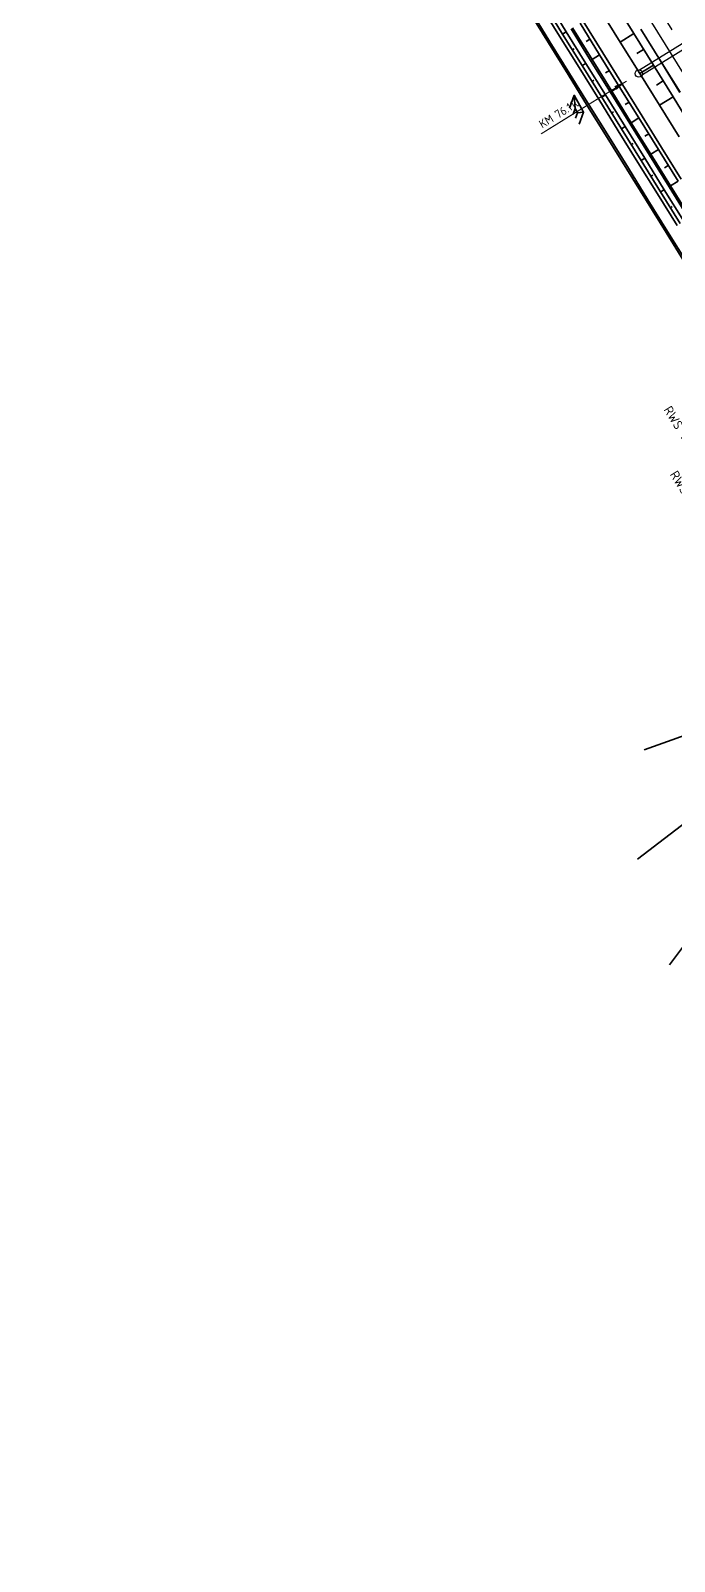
# Model space of a CAD drawing. Header units: metres. Extents: x 134219 to 139080, y 438661 to 444352.
# Drawn here: x 136102.7 to 136275.9, y 441377.7 to 441789.4 of the extents above; entities that cross this region are included whole.
import ezdxf
from ezdxf.enums import TextEntityAlignment as Align

# ---------------------------------------------------------------- set-up
doc = ezdxf.new("R2010")
doc.units = ezdxf.units.M
doc.linetypes.add('13strp', pattern=[4, 1, -3])
doc.linetypes.add('39strp', pattern=[12, 3, -9])
for name, color, linetype, lineweight in [('N-WE-AM-AANPIJLING-G', 7, 'Continuous', 18), ('N-WE-KL-ET_LS_OV_ARMATUUR-T18', 1, 'Continuous', 25), ('N-WE-KL-ET_LS_OV_KABEL-T25', 7, 'Continuous', 25), ('N-WE-VW-BEWEGWIJZERING_DRAAGCONSTRUCTIE_PORTAAL-S', 7, 'Continuous', 25), ('N-WE-VW-BEWEGWIJZERING_DRAAGCONSTRUCTIE_PORTAAL_POER-S', 7, 'Continuous', 25), ('Utd-ondergr-nw', 8, '13strp', 35)]:
    doc.layers.add(name, color=color, linetype=linetype, lineweight=lineweight)
doc.layers.add('N-WE-KL-ET_LS_OV_ARMATUUR-T25', color=2, linetype='Continuous')
doc.layers.add('Utd-weg-nw', color=8, linetype='Continuous')
doc.styles.add('ISO18', font='NLCS-ISO.ttf')
doc.styles.add('ISO25', font='NLCS-ISO.ttf')
doc.styles.add('NLCS_25', font='NLCS-ISO.ttf', dxfattribs={"height": 2.5})
doc.dimstyles.new('UTD', dxfattribs={"dimtxt": 1.8, "dimasz": 1.8, "dimexe": 0, "dimexo": 0, "dimgap": 0.5, "dimtad": 1, "dimdec": 1, "dimzin": 1, "dimdsep": 46, "dimtxsty": 'ISO18', "dimcen": 2.5, "dimclrd": 256, "dimclre": 256, "dimclrt": 1, "dimadec": 0, "dimazin": 0, "dimtfac": 1, "dimtdec": 1, "dimtmove": 0, "dimatfit": 3, "dimfxl": 0, "dimlwd": -1, "dimlwe": -1, "dimarcsym": 0})

# ---------------------------------------------------------------- blocks, each defined once
blk = doc.blocks.new('SVW-BEWEGWIJZERING_DRAAGCONSTRUCTIE_PORTAAL_SIGNALERING (A2 76.110 HRR)')
for points in [[(0.17, 0.99), (24.79, 16.15)], [(0.96, -0.29), (25.57, 14.87)]]:
    blk.add_lwpolyline(points)
blk = doc.blocks.new('SVW-BEWEGWIJZERING_DRAAGCONSTRUCTIE_PORTAAL_POER-SO')
blk.add_circle((0, 0), 1)
at = {"layer": 'N-WE-KL-ET_LS_OV_ARMATUUR-T18', "style": 'ISO18', "flags": 1}
for tag, p in [('OMSCHRIJVING_LEGENDA', (0, 28.56)), ('CONSTRUCTIENUMMER', (0, 24.77)), ('LOCATIE', (0, 20.99)), ('TYPE_POER', (0, 17.21)), ('POSITIE_POER', (0, 13.42)), ('OVERIGE_OPMERKING(EN)_1', (0, 9.64)), ('OVERIGE_OPMERKING(EN)_2', (0, 5.85))]:
    blk.add_attdef(tag, p, '', height=1.8, dxfattribs=at)
blk = doc.blocks.new('SVW-BEWEGWIJZERING_DRAAGCONSTRUCTIE_PORTAAL-SO')
blk.add_circle((0, 0), 1)
at = {"layer": 'N-WE-KL-ET_LS_OV_ARMATUUR-T18', "style": 'ISO18', "flags": 1}
for tag, p in [('OMSCHRIJVING_LEGENDA', (9, -7.43)), ('CONSTRUCTIENUMMER', (9, -11.22)), ('LOCATIE', (9, -15)), ('LENGTE_PORTAAL', (9, -18.78)), ('TYPE_PORTAAL', (9, -22.57)), ('BPS-CODERING', (9, -26.35)), ('OVERIGE_OPMERKING(EN)_1', (9, -30.14)), ('OVERIGE_OPMERKING(EN)_2', (9, -33.92))]:
    blk.add_attdef(tag, p, '', height=1.8, dxfattribs=at)
blk = doc.blocks.new('SAL-AM_KILOMETRERING-SO')
blk.add_lwpolyline([(-37, 0), (-28, 0), (-10, 0)])
at = {"style": 'ISO25'}
blk.add_text('KM', height=2.25, dxfattribs=at).set_placement((-36, 1))
blk.add_attdef('KM', (-31, 1), '', height=2.25, dxfattribs=at)

msp = doc.modelspace()

# ---------------------------------------------------------------- linework, layer by layer
at = {"layer": 'Utd-ondergr-nw', "linetype": 'Continuous'}
for p, q in [((136323.8, 441616.25, 5.75), (136267.77, 441595.93, -2)), ((136324.68, 441611.37, 5.75), (136265.93, 441566.6, -1.6)), ((136326.71, 441607.94, 5.75), (136274.56, 441538.14, -2))]:
    msp.add_line(p, q, dxfattribs=at)
at = {"layer": 'Utd-ondergr-nw', "linetype": 'Continuous', "flags": 128}
for points in [[(136239.67, 441796.47), (136244.95, 441787.97), (136250.22, 441779.48), (136255.5, 441770.98), (136260.77, 441762.49), (136266.05, 441753.99), (136271.32, 441745.5), (136276.59, 441737)], [(136240.52, 441797), (136245.79, 441788.5), (136251.07, 441780.01), (136256.34, 441771.51), (136261.62, 441763.01), (136266.89, 441754.52), (136272.17, 441746.02), (136277.44, 441737.53)], [(136241.51, 441797.61), (136246.79, 441789.12), (136252.06, 441780.62), (136257.34, 441772.13), (136262.61, 441763.63), (136267.89, 441755.14), (136273.16, 441746.64), (136278.44, 441738.14)], [(136259.69, 441797.13), (136264.96, 441788.63), (136270.24, 441780.13), (136275.51, 441771.64), (136280.78, 441763.14)], [(136236.7, 441794.62), (136241.97, 441786.13), (136247.25, 441777.63), (136252.52, 441769.14), (136257.8, 441760.64), (136263.07, 441752.15), (136268.35, 441743.65), (136273.62, 441735.15), (136278.9, 441726.66)], [(136237.12, 441794.89), (136242.4, 441786.39), (136247.67, 441777.9), (136252.95, 441769.4), (136258.22, 441760.9), (136263.5, 441752.41), (136268.77, 441743.91), (136274.05, 441735.42), (136279.32, 441726.92)], [(136250.48, 441791.41), (136255.76, 441782.92), (136261.03, 441774.42), (136266.31, 441765.93), (136271.58, 441757.43), (136276.86, 441748.93)], [(136251.33, 441791.94), (136256.61, 441783.44), (136261.88, 441774.95), (136267.16, 441766.45), (136272.43, 441757.96), (136277.71, 441749.46)], [(136256.03, 441794.86), (136261.31, 441786.36), (136266.58, 441777.87), (136271.86, 441769.37), (136277.13, 441760.88)], [(136246.79, 441789.12), (136245.79, 441788.5)], [(136248.06, 441789.91), (136253.34, 441781.41), (136258.61, 441772.92), (136263.89, 441764.42), (136269.16, 441755.93), (136274.44, 441747.43), (136279.71, 441738.94)], [(136248.45, 441790.15), (136253.72, 441781.65), (136259, 441773.16), (136264.27, 441764.66), (136269.55, 441756.16), (136274.82, 441747.67), (136280.1, 441739.17)], [(136252.1, 441786.53), (136253.12, 441787.17)], [(136261.31, 441786.36), (136264.96, 441788.63)], [(136266.81, 441789.78), (136272.09, 441781.28), (136277.36, 441772.79)], [(136266.87, 441789.82), (136272.15, 441781.32), (136277.42, 441772.83)], [(136248.93, 441784.56), (136248.43, 441784.25)], [(136250.89, 441785.78), (136251.08, 441785.9)], [(136253.72, 441781.65), (136255.76, 441782.92)], [(136265.77, 441783.25), (136267.6, 441784.38)], [(136252.06, 441780.62), (136251.07, 441780.01)], [(136253.34, 441781.41), (136253.72, 441781.65)], [(136266.58, 441777.87), (136270.24, 441780.13)], [(136254.2, 441776.07), (136253.71, 441775.76)], [(136256.17, 441777.28), (136256.36, 441777.4)], [(136257.38, 441778.04), (136258.4, 441778.67)], [(136271.05, 441774.75), (136272.87, 441775.89)], [(136257.34, 441772.13), (136256.34, 441771.51)], [(136258.61, 441772.92), (136259, 441773.16)], [(136259, 441773.16), (136261.03, 441774.42)], [(136271.86, 441769.37), (136275.51, 441771.64)], [(136259.48, 441767.57), (136258.98, 441767.26)], [(136261.44, 441768.79), (136261.63, 441768.91)], [(136262.65, 441769.54), (136263.67, 441770.17)], [(136262.61, 441763.63), (136261.62, 441763.01)], [(136263.89, 441764.42), (136264.27, 441764.66)], [(136264.27, 441764.66), (136266.31, 441765.93)], [(136264.75, 441759.08), (136264.26, 441758.77)], [(136266.72, 441760.29), (136266.91, 441760.41)], [(136267.93, 441761.05), (136268.95, 441761.68)], [(136267.89, 441755.14), (136266.89, 441754.52)], [(136269.16, 441755.93), (136269.55, 441756.16)], [(136269.55, 441756.16), (136271.58, 441757.43)], [(136270.03, 441750.58), (136269.53, 441750.27)], [(136271.99, 441751.8), (136272.18, 441751.92)], [(136273.2, 441752.55), (136274.22, 441753.18)], [(136273.16, 441746.64), (136272.17, 441746.02)], [(136274.44, 441747.43), (136274.82, 441747.67)], [(136274.82, 441747.67), (136276.86, 441748.93)], [(136275.3, 441742.08), (136274.81, 441741.78)]]:
    msp.add_lwpolyline(points, dxfattribs=at)
at = {"layer": 'Utd-ondergr-nw', "linetype": 'Continuous'}
for points in [[(136247.63, 441768.55), (136248.93, 441772.02), (136251.44, 441767.45), (136250.22, 441764.25)], [(136249.19, 441768.51), (136248.93, 441772.02)], [(136248.6, 441766.94), (136249.19, 441768.51), (136249.83, 441767.34), (136249.26, 441765.85)], [(136249.83, 441767.34), (136251.44, 441767.45)]]:
    msp.add_lwpolyline(points, dxfattribs=at)
at = {"layer": 'Utd-weg-nw', "linetype": '39strp', "flags": 128}
msp.add_lwpolyline([(136102.65, 442067.48), (136103.98, 442065.34), (136109.25, 442056.85), (136114.53, 442048.35), (136119.8, 442039.86), (136125.08, 442031.36), (136130.35, 442022.86), (136135.63, 442014.37), (136140.9, 442005.87), (136146.18, 441997.38), (136151.45, 441988.88), (136156.73, 441980.39), (136162, 441971.89), (136167.28, 441963.39), (136172.55, 441954.9), (136177.83, 441946.4), (136183.1, 441937.91), (136188.38, 441929.41), (136193.65, 441920.92), (136198.93, 441912.42), (136204.2, 441903.93), (136209.48, 441895.43), (136214.75, 441886.93), (136220.03, 441878.44), (136225.3, 441869.94), (136230.58, 441861.45), (136235.85, 441852.95), (136241.13, 441844.46), (136246.4, 441835.96), (136251.68, 441827.47), (136256.95, 441818.97), (136262.23, 441810.47), (136267.5, 441801.98), (136272.78, 441793.48), (136278.05, 441784.99), (136283.33, 441776.49), (136288.6, 441768), (136293.88, 441759.5), (136299.15, 441751.01), (136304.43, 441742.51), (136309.7, 441734.01), (136314.98, 441725.52), (136320.25, 441717.02), (136325.53, 441708.53), (136330.8, 441700.03), (136336.08, 441691.54), (136341.35, 441683.04), (136346.63, 441674.54), (136351.9, 441666.05), (136357.18, 441657.55), (136362.45, 441649.06), (136367.72, 441640.56), (136373, 441632.07), (136378.27, 441623.57), (136383.55, 441615.08), (136388.82, 441606.58), (136394.1, 441598.08), (136399.37, 441589.59), (136404.65, 441581.09), (136409.92, 441572.6), (136415.2, 441564.1), (136420.47, 441555.61), (136425.75, 441547.11), (136431.02, 441538.62), (136436.3, 441530.12), (136441.57, 441521.62), (136446.85, 441513.13), (136452.12, 441504.63), (136457.4, 441496.14), (136462.67, 441487.64), (136467.95, 441479.15), (136473.22, 441470.65), (136478.5, 441462.16), (136483.77, 441453.66), (136489.05, 441445.16), (136494.32, 441436.67), (136499.6, 441428.17), (136504.87, 441419.68), (136510.15, 441411.18), (136515.42, 441402.69), (136520.7, 441394.19), (136525.97, 441385.69), (136531.25, 441377.2), (136536.52, 441368.7), (136541.8, 441360.21), (136547.07, 441351.71), (136552.35, 441343.22), (136557.62, 441334.72), (136562.9, 441326.23), (136568.17, 441317.73), (136573.45, 441309.23), (136578.72, 441300.74), (136584, 441292.24), (136589.27, 441283.75), (136594.55, 441275.25), (136599.82, 441266.76), (136605.1, 441258.26), (136610.37, 441249.77), (136615.65, 441241.27), (136620.92, 441232.77), (136626.2, 441224.28), (136631.47, 441215.78), (136636.75, 441207.29), (136642.02, 441198.79), (136647.3, 441190.3), (136652.57, 441181.8), (136657.85, 441173.3), (136663.12, 441164.81), (136668.4, 441156.31), (136673.67, 441147.82), (136678.95, 441139.32), (136684.22, 441130.83), (136689.5, 441122.33), (136694.77, 441113.84), (136700.05, 441105.34), (136705.32, 441096.84), (136710.6, 441088.35), (136715.87, 441079.85), (136720.32, 441072.69), (136721.15, 441071.36), (136726.42, 441062.86), (136731.71, 441054.36), (136737.01, 441045.85), (136742.32, 441037.35), (136747.64, 441028.85), (136752.99, 441020.36), (136758.37, 441011.88), (136763.77, 441003.4), (136769.2, 440994.94), (136774.67, 440986.49), (136780.17, 440978.06), (136785.72, 440969.64), (136791.31, 440961.25), (136796.95, 440952.88), (136799.79, 440948.71), (136802.64, 440944.54), (136808.38, 440936.23), (136811.33, 440932), (136814.18, 440927.95), (136820.04, 440919.71), (136825.95, 440911.51), (136831.91, 440903.35), (136837.93, 440895.23), (136844.01, 440887.14), (136850.13, 440879.1), (136856.32, 440871.1), (136862.55, 440863.14), (136868.84, 440855.23), (136875.18, 440847.35), (136881.57, 440839.52), (136888.01, 440831.73), (136894.51, 440823.98), (136901.05, 440816.28), (136907.65, 440808.62), (136914.3, 440801.01), (136921, 440793.43), (136927.75, 440785.91), (136934.55, 440778.43), (136936.17, 440776.67), (136941.4, 440770.99), (136948.29, 440763.61), (136955.22, 440756.27), (136962.19, 440748.97), (136969.19, 440741.72), (136976.22, 440734.5), (136983.28, 440727.32), (136990.36, 440720.17), (136997.46, 440713.05), (137004.58, 440705.96), (137011.71, 440698.89), (137018.86, 440691.84), (137026.01, 440684.82), (137033.17, 440677.8), (137040.34, 440670.81), (137041.77, 440669.41), (137047.5, 440663.82), (137053.97, 440657.51), (137054.67, 440656.84), (137061.83, 440649.86), (137068.99, 440642.88), (137076.15, 440635.9), (137083.31, 440628.92), (137090.47, 440621.94), (137095.49, 440617.05), (137097.64, 440614.96), (137104.8, 440607.98), (137111.96, 440601), (137119.12, 440594.02), (137126.28, 440587.04), (137133.44, 440580.06), (137140.6, 440573.08), (137147.77, 440566.1), (137154.93, 440559.12), (137162.09, 440552.14), (137169.25, 440545.16), (137176.41, 440538.18), (137183.57, 440531.2), (137190.73, 440524.23), (137197.9, 440517.25), (137205.06, 440510.27), (137212.22, 440503.29), (137219.38, 440496.31), (137226.54, 440489.33), (137233.7, 440482.35), (137240.86, 440475.37), (137248.03, 440468.39), (137255.19, 440461.41), (137262.35, 440454.43), (137269.51, 440447.45), (137276.67, 440440.47), (137283.83, 440433.49), (137291, 440426.51), (137298.16, 440419.53), (137305.32, 440412.55), (137312.48, 440405.57), (137319.64, 440398.59), (137326.8, 440391.61), (137333.96, 440384.64), (137335.59, 440383.05), (137341.13, 440377.66), (137348.29, 440370.68), (137355.45, 440363.7), (137362.61, 440356.72), (137369.77, 440349.74), (137376.93, 440342.76), (137384.09, 440335.78), (137391.26, 440328.8), (137398.42, 440321.82), (137405.58, 440314.84), (137412.74, 440307.86), (137419.9, 440300.88), (137427.06, 440293.9), (137434.22, 440286.92), (137441.39, 440279.94), (137448.55, 440272.96), (137455.71, 440265.98), (137462.87, 440259), (137470.03, 440252.03), (137477.19, 440245.05), (137484.36, 440238.07), (137491.52, 440231.09), (137498.68, 440224.11), (137505.84, 440217.13), (137513, 440210.15), (137520.16, 440203.17), (137527.32, 440196.19), (137534.49, 440189.21), (137541.65, 440182.23), (137545.87, 440178.11), (137548.81, 440175.25), (137555.97, 440168.27), (137563.13, 440161.29), (137570.29, 440154.31), (137577.45, 440147.33), (137584.62, 440140.35), (137591.78, 440133.37), (137598.94, 440126.39), (137606.1, 440119.41), (137613.26, 440112.44), (137620.42, 440105.46), (137627.58, 440098.48), (137634.75, 440091.5), (137641.91, 440084.52), (137649.07, 440077.54), (137656.23, 440070.56), (137663.39, 440063.58), (137670.55, 440056.6), (137677.72, 440049.62), (137684.88, 440042.64), (137692.04, 440035.66), (137692.61, 440035.1), (137699.2, 440028.68), (137706.36, 440021.7), (137713.52, 440014.72), (137720.68, 440007.74), (137727.85, 440000.76), (137735.01, 439993.78), (137742.17, 439986.8), (137749.33, 439979.83), (137756.49, 439972.85), (137763.65, 439965.87), (137770.81, 439958.89), (137777.98, 439951.91), (137785.14, 439944.93), (137792.3, 439937.95), (137799.46, 439930.97), (137806.62, 439923.99), (137813.78, 439917.01), (137820.94, 439910.03), (137828.11, 439903.05), (137835.27, 439896.07), (137842.43, 439889.09), (137849.59, 439882.11), (137856.75, 439875.13), (137863.91, 439868.15), (137871.08, 439861.17)], dxfattribs=at)
at = {"layer": 'Utd-weg-nw', "linetype": 'Continuous', "flags": 128}
msp.add_lwpolyline([(136269.72, 441791.58), (136274.99, 441783.09), (136280.27, 441774.59)], dxfattribs=at)

# ---------------------------------------------------------------- block references
at = {"layer": 'N-WE-AM-AANPIJLING-G'}
ref = msp.add_blockref('SAL-AM_KILOMETRERING-SO', (136271.51, 441781.07), dxfattribs=dict(at, rotation=31.60077026023806))
ref.add_attrib('KM', '76.110', (136244.58, 441765.68), dxfattribs={"layer": 'N-WE-KL-ET_LS_OV_ARMATUUR-T25', "height": 2.25, "rotation": 31.6008, "style": 'ISO25'})
at = {"layer": 'N-WE-VW-BEWEGWIJZERING_DRAAGCONSTRUCTIE_PORTAAL-S'}
msp.add_blockref('SVW-BEWEGWIJZERING_DRAAGCONSTRUCTIE_PORTAAL_SIGNALERING (A2 76.110 HRR)', (136266.3, 441777.87), dxfattribs=at)
at = {"layer": 'N-WE-VW-BEWEGWIJZERING_DRAAGCONSTRUCTIE_PORTAAL-S', "rotation": 107.0588396289041}
msp.add_blockref('SVW-BEWEGWIJZERING_DRAAGCONSTRUCTIE_PORTAAL-SO', (136266.3, 441777.87), dxfattribs=at)
at = {"layer": 'N-WE-VW-BEWEGWIJZERING_DRAAGCONSTRUCTIE_PORTAAL_POER-S', "rotation": 107.0588396289041}
msp.add_blockref('SVW-BEWEGWIJZERING_DRAAGCONSTRUCTIE_PORTAAL_POER-SO', (136266.3, 441777.87), dxfattribs=at)

# ---------------------------------------------------------------- texts
at = {"layer": 'N-WE-KL-ET_LS_OV_KABEL-T25', "style": 'NLCS_25'}
for p in [(136304.61, 441638.21), (136306.29, 441620.81)]:
    msp.add_text('RWS VP H-3 VG-YMvKas 4x10mm² (OV)', height=2.5, rotation=301.6008, dxfattribs=at).set_placement(p, align=Align.MIDDLE_RIGHT)

# ---------------------------------------------------------------- leaders
at = {"layer": 'N-WE-AM-AANPIJLING-G'}
msp.add_leader([(136262.99, 441775.83), (136240, 441761.68)], dimstyle='UTD', override={"dimasz": 3.5, "dimfxl": 0}, dxfattribs=at)

doc.saveas('drawing.dxf')
